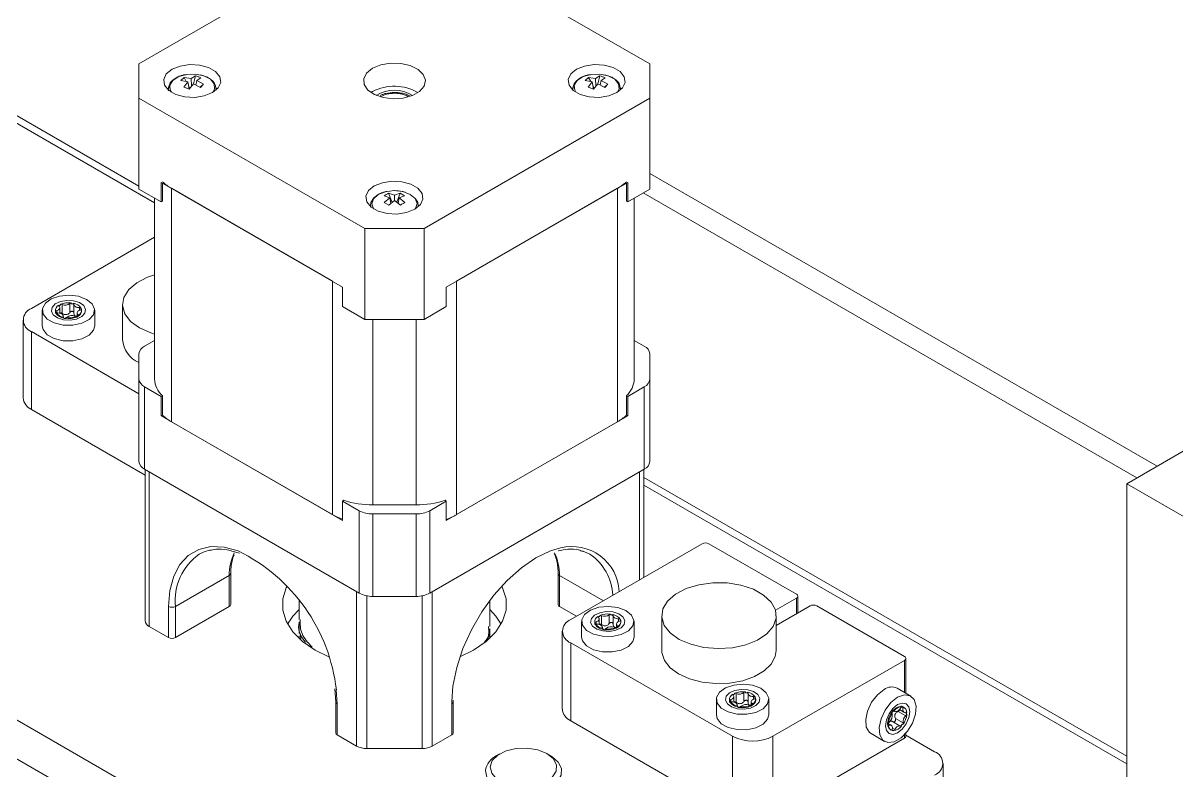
# Model space of a CAD drawing. Header units: millimetres. Extents: x 15 to 589, y 5 to 415.
# Drawn here: x 189.6 to 213.8, y 218.12 to 233.82 of the extents above; entities that cross this region are included whole.
import ezdxf

# ---------------------------------------------------------------- set-up
doc = ezdxf.new("R2010")
doc.units = ezdxf.units.MM

msp = doc.modelspace()

# ---------------------------------------------------------------- linework, layer by layer
at = {"color": 8, "linetype": 'Continuous', "lineweight": 15}
for p, q in [((130.189, 266.094), (192.027, 230.395)), ((130.189, 265.931), (192.355, 230.043)), ((192.647, 232.408), (192.645, 232.434)), ((193.645, 232.434), (193.643, 232.408)), ((201.132, 232.408), (201.13, 232.434)), ((202.13, 232.434), (202.128, 232.408)), ((197.887, 229.978), (197.885, 229.959)), ((190.777, 227.787), (190.777, 227.844)), ((190.303, 227.733), (190.303, 227.782)), ((190.435, 227.656), (190.435, 227.661)), ((190.748, 227.658), (190.748, 227.702)), ((196.935, 223.703), (196.935, 227.597)), ((197.84, 227.597), (197.84, 223.703)), ((192.243, 224.394), (192.243, 221.152)), ((202.532, 222.131), (202.532, 224.394)), ((202.62, 224.28), (212.753, 218.431)), ((202.62, 224.117), (212.753, 218.267)), ((200.852, 222.223), (201.772, 221.692)), ((196.592, 218.641), (196.592, 221.883)), ((196.805, 221.795), (196.805, 218.59)), ((197.97, 218.59), (197.97, 221.795)), ((198.182, 221.883), (198.182, 218.641)), ((205.824, 221.419), (205.824, 221.746)), ((202.091, 221.255), (202.091, 221.312)), ((201.617, 221.202), (201.617, 221.25)), ((201.749, 221.124), (201.749, 221.13)), ((202.062, 221.126), (202.062, 221.171)), ((208.087, 219.768), (208.087, 220.439)), ((196.168, 219.82), (196.185, 219.529)), ((204.445, 219.569), (204.445, 219.617)), ((204.919, 219.622), (204.919, 219.68)), ((198.59, 219.529), (198.59, 219.573)), ((204.578, 219.491), (204.578, 219.497)), ((204.891, 219.494), (204.891, 219.538)), ((207.884, 219.373), (207.887, 219.371)), ((208.017, 219.458), (208.059, 219.434)), ((207.733, 219.102), (207.773, 219.079)), ((207.835, 219.02), (207.887, 218.991)), ((208.087, 218.806), (208.087, 218.878))]:
    msp.add_line(p, q, dxfattribs=at)
at = {"color": 7, "linetype": 'Continuous', "lineweight": 15}
for p, q in [((196.765, 235.696), (192.027, 232.961)), ((202.747, 232.961), (198.01, 235.696)), ((192.027, 232.961), (192.027, 232.242)), ((202.747, 232.242), (202.747, 232.961)), ((192.907, 232.608), (192.974, 232.673)), ((192.974, 232.673), (193.121, 232.651)), ((192.974, 232.673), (193.02, 232.588)), ((193.121, 232.651), (193.211, 232.707)), ((193.121, 232.651), (193.128, 232.492)), ((193.171, 232.541), (193.211, 232.707)), ((193.323, 232.668), (193.24, 232.61)), ((201.392, 232.608), (201.459, 232.673)), ((201.459, 232.673), (201.606, 232.651)), ((201.459, 232.673), (201.505, 232.588)), ((201.606, 232.651), (201.696, 232.707)), ((201.606, 232.651), (201.613, 232.492)), ((201.656, 232.541), (201.696, 232.707)), ((201.809, 232.668), (201.725, 232.61)), ((192.659, 232.462), (192.624, 232.43)), ((192.645, 232.434), (192.647, 232.461)), ((192.645, 232.434), (192.645, 232.41)), ((193.05, 232.583), (192.907, 232.608)), ((192.966, 232.471), (193.05, 232.583)), ((193.05, 232.583), (193.079, 232.433)), ((193.065, 232.504), (193.094, 232.451)), ((193.169, 232.542), (193.079, 232.432)), ((193.316, 232.467), (193.169, 232.542)), ((193.24, 232.61), (193.222, 232.515)), ((193.24, 232.61), (193.383, 232.532)), ((193.313, 232.468), (193.383, 232.532)), ((193.383, 232.532), (193.316, 232.467)), ((193.645, 232.442), (193.645, 232.434)), ((193.645, 232.41), (193.645, 232.434)), ((193.666, 232.43), (193.646, 232.449)), ((201.145, 232.462), (201.109, 232.43)), ((201.13, 232.434), (201.132, 232.461)), ((201.13, 232.434), (201.13, 232.41)), ((201.535, 232.583), (201.392, 232.608)), ((201.452, 232.471), (201.535, 232.583)), ((201.535, 232.583), (201.565, 232.433)), ((201.551, 232.504), (201.579, 232.451)), ((201.654, 232.542), (201.564, 232.432)), ((201.801, 232.467), (201.654, 232.542)), ((201.725, 232.61), (201.707, 232.515)), ((201.725, 232.61), (201.868, 232.532)), ((201.798, 232.468), (201.868, 232.532)), ((201.868, 232.532), (201.801, 232.467)), ((202.13, 232.442), (202.13, 232.434)), ((202.13, 232.41), (202.13, 232.434)), ((202.151, 232.43), (202.131, 232.449)), ((192.027, 232.242), (196.765, 229.507)), ((192.027, 230.332), (192.027, 232.242)), ((196.928, 232.377), (196.895, 232.357)), ((198.01, 229.507), (202.747, 232.242)), ((202.747, 230.332), (202.747, 232.242)), ((196.299, 228.274), (192.494, 230.471)), ((192.494, 230.471), (192.494, 230.062)), ((202.281, 230.471), (198.476, 228.274)), ((202.281, 230.062), (202.281, 230.471)), ((202.747, 230.657), (213.388, 224.515)), ((192.494, 230.062), (192.027, 230.332)), ((192.521, 230.078), (192.521, 230.455)), ((192.707, 230.348), (196.086, 228.397)), ((192.707, 225.449), (192.707, 230.348)), ((197.263, 230.244), (197.386, 230.204)), ((197.263, 230.244), (197.339, 230.052)), ((197.386, 230.204), (197.507, 230.245)), ((197.435, 230.056), (197.507, 230.245)), ((197.507, 230.245), (197.601, 230.192)), ((198.689, 228.397), (202.068, 230.348)), ((202.068, 230.348), (202.068, 225.449)), ((202.254, 230.078), (202.254, 230.455)), ((202.747, 230.332), (202.281, 230.062)), ((202.605, 230.25), (212.964, 224.27)), ((192.355, 230.142), (192.355, 226.347)), ((192.494, 230.062), (192.521, 230.078)), ((196.881, 229.995), (196.866, 229.981)), ((196.887, 229.985), (196.887, 229.961)), ((197.289, 230.147), (197.171, 230.19)), ((197.174, 230.049), (197.289, 230.147)), ((197.268, 229.996), (197.174, 230.049)), ((197.388, 230.091), (197.268, 229.996)), ((197.289, 230.147), (197.312, 230.031)), ((197.386, 230.204), (197.387, 230.089)), ((197.512, 229.997), (197.388, 230.091)), ((197.485, 230.148), (197.463, 230.034)), ((197.601, 230.192), (197.485, 230.148)), ((197.485, 230.148), (197.603, 230.051)), ((197.887, 229.961), (197.887, 229.985)), ((197.887, 229.985), (197.887, 229.978)), ((197.909, 229.981), (197.888, 230)), ((202.254, 230.078), (202.281, 230.062)), ((202.42, 226.347), (202.42, 230.142)), ((196.765, 229.507), (198.01, 229.507)), ((196.765, 227.597), (196.765, 229.507)), ((198.01, 227.597), (198.01, 229.507)), ((192.355, 229.32), (189.772, 227.828)), ((196.086, 228.397), (196.086, 223.498)), ((198.689, 223.498), (198.689, 228.397)), ((196.299, 227.866), (196.299, 228.274)), ((198.476, 228.274), (198.476, 227.866)), ((219.824, 228.23), (212.753, 224.148)), ((190.346, 227.894), (190.346, 227.879)), ((190.367, 227.726), (190.367, 227.84)), ((190.381, 227.895), (190.381, 227.913)), ((190.417, 227.722), (190.417, 227.908)), ((190.578, 227.743), (190.578, 227.929)), ((190.608, 227.942), (190.608, 227.924)), ((190.653, 227.916), (190.653, 227.934)), ((190.664, 227.908), (190.664, 227.719)), ((190.811, 227.836), (190.811, 227.818)), ((191.683, 227.91), (191.683, 227.175)), ((196.765, 227.597), (196.299, 227.866)), ((198.476, 227.866), (198.01, 227.597)), ((189.596, 227.583), (189.596, 225.95)), ((190, 227.788), (190, 227.461)), ((190.275, 227.788), (190.275, 227.77)), ((190.278, 227.748), (190.278, 227.766)), ((190.288, 227.739), (190.288, 227.721)), ((190.435, 227.654), (190.435, 227.668)), ((190.446, 227.623), (190.446, 227.641)), ((190.492, 227.633), (190.492, 227.615)), ((190.718, 227.645), (190.718, 227.663)), ((190.732, 227.653), (190.718, 227.655)), ((190.732, 227.735), (190.732, 227.649)), ((190.753, 227.681), (190.753, 227.663)), ((190.824, 227.77), (190.824, 227.788)), ((191.1, 227.461), (191.1, 227.788)), ((198.01, 227.597), (196.765, 227.597)), ((189.772, 227.339), (192.027, 226.036)), ((189.772, 227.339), (189.772, 225.705)), ((191.075, 227.367), (191.1, 227.461)), ((192.355, 227.157), (192.145, 227.035)), ((202.63, 227.035), (202.42, 227.157)), ((192.027, 226.872), (192.027, 226.345)), ((202.747, 226.345), (202.747, 226.872)), ((192.027, 226.345), (192.027, 224.614)), ((192.145, 226.181), (192.494, 225.98)), ((192.145, 224.45), (192.145, 226.181)), ((202.281, 225.98), (202.63, 226.181)), ((202.63, 226.181), (202.63, 224.45)), ((202.747, 224.614), (202.747, 226.345)), ((192.494, 225.98), (192.521, 225.995)), ((192.494, 225.571), (192.494, 225.98)), ((192.521, 225.995), (192.521, 225.587)), ((202.254, 225.995), (202.281, 225.98)), ((202.254, 225.587), (202.254, 225.995)), ((202.281, 225.98), (202.281, 225.571)), ((189.772, 225.705), (192.155, 224.33)), ((192.494, 225.571), (192.521, 225.587)), ((196.299, 223.375), (192.494, 225.571)), ((196.086, 223.498), (192.707, 225.449)), ((202.281, 225.571), (198.476, 223.375)), ((202.068, 225.449), (198.689, 223.498)), ((202.254, 225.587), (202.281, 225.571)), ((196.648, 221.85), (192.145, 224.45)), ((192.155, 221.274), (192.155, 224.444)), ((202.63, 224.45), (198.127, 221.85)), ((202.62, 224.444), (202.62, 222.182)), ((217.703, 221.291), (212.753, 224.148)), ((212.753, 224.148), (212.753, 207.817)), ((196.326, 223.799), (196.299, 223.783)), ((196.299, 223.783), (196.648, 223.581)), ((196.299, 223.375), (196.299, 223.783)), ((197.84, 223.703), (196.935, 223.703)), ((198.127, 223.581), (198.476, 223.783)), ((198.476, 223.783), (198.449, 223.799)), ((198.476, 223.375), (198.476, 223.783)), ((196.648, 223.581), (196.648, 221.85)), ((196.931, 223.514), (197.844, 223.514)), ((196.931, 221.783), (196.931, 223.514)), ((197.844, 223.514), (197.844, 221.783)), ((198.127, 221.85), (198.127, 223.581)), ((182.984, 222.929), (199.671, 213.296)), ((203.844, 222.889), (201.086, 221.297)), ((205.824, 221.827), (203.985, 222.889)), ((193.952, 221.611), (193.952, 222.264)), ((200.823, 222.264), (200.823, 221.611)), ((182.984, 222.113), (199.671, 212.479)), ((192.791, 221.57), (193.923, 222.223)), ((193.923, 221.57), (193.923, 222.223)), ((200.852, 222.223), (200.852, 221.57)), ((196.931, 221.783), (197.844, 221.783)), ((205.853, 221.436), (205.853, 221.787)), ((192.65, 220.917), (192.65, 221.57)), ((192.791, 221.57), (192.791, 220.917)), ((193.923, 221.57), (192.791, 220.917)), ((195.387, 221.696), (195.387, 221.297)), ((199.297, 221.56), (199.264, 221.521)), ((199.387, 221.15), (199.387, 221.696)), ((201.206, 221.366), (200.852, 221.57)), ((205.824, 221.746), (205.382, 221.491)), ((205.397, 221.173), (206.107, 221.582)), ((208.087, 220.521), (206.248, 221.582)), ((201.661, 221.362), (201.661, 221.348)), ((201.682, 221.195), (201.682, 221.308)), ((201.696, 221.363), (201.696, 221.381)), ((201.732, 221.19), (201.732, 221.377)), ((201.893, 221.212), (201.893, 221.398)), ((201.922, 221.411), (201.922, 221.393)), ((201.967, 221.385), (201.967, 221.403)), ((201.978, 221.376), (201.978, 221.187)), ((202.125, 221.304), (202.125, 221.286)), ((202.997, 221.378), (202.997, 220.644)), ((205.397, 220.644), (205.397, 221.378)), ((192.243, 221.152), (192.65, 220.917)), ((195.387, 221.248), (195.387, 221.002)), ((199.387, 220.899), (199.387, 221.101)), ((200.91, 221.052), (200.91, 219.419)), ((201.314, 221.256), (201.314, 220.929)), ((201.59, 221.256), (201.59, 221.238)), ((201.592, 221.216), (201.592, 221.234)), ((201.603, 221.208), (201.603, 221.19)), ((201.75, 221.122), (201.75, 221.136)), ((201.761, 221.091), (201.761, 221.109)), ((201.806, 221.101), (201.806, 221.083)), ((202.032, 221.113), (202.032, 221.131)), ((202.046, 221.122), (202.032, 221.123)), ((202.046, 221.204), (202.046, 221.117)), ((202.067, 221.15), (202.067, 221.132)), ((202.138, 221.238), (202.138, 221.256)), ((202.414, 220.929), (202.414, 221.256)), ((195.387, 220.954), (195.387, 220.899)), ((195.423, 220.895), (195.409, 221.003)), ((201.086, 220.807), (204.48, 218.847)), ((201.086, 220.807), (201.086, 219.174)), ((202.389, 220.836), (202.414, 220.929)), ((205.329, 218.847), (208.087, 220.439)), ((208.116, 219.751), (208.116, 220.48)), ((196.139, 219.842), (196.156, 219.57)), ((208.22, 219.691), (207.937, 219.854)), ((198.619, 219.57), (198.62, 219.605)), ((204.142, 219.623), (204.142, 219.297)), ((204.418, 219.623), (204.418, 219.605)), ((204.421, 219.584), (204.421, 219.602)), ((204.431, 219.575), (204.431, 219.557)), ((204.489, 219.73), (204.489, 219.715)), ((204.51, 219.562), (204.51, 219.675)), ((204.524, 219.73), (204.524, 219.748)), ((204.56, 219.558), (204.56, 219.744)), ((204.721, 219.579), (204.721, 219.765)), ((204.75, 219.778), (204.75, 219.76)), ((204.796, 219.752), (204.796, 219.77)), ((204.807, 219.743), (204.807, 219.554)), ((204.954, 219.672), (204.954, 219.654)), ((204.967, 219.605), (204.967, 219.623)), ((205.242, 219.297), (205.242, 219.623)), ((196.156, 219.57), (196.156, 218.917)), ((196.185, 219.529), (196.185, 218.876)), ((198.59, 218.876), (198.59, 219.529)), ((198.619, 218.917), (198.619, 219.57)), ((204.578, 219.489), (204.578, 219.503)), ((204.589, 219.458), (204.589, 219.476)), ((204.634, 219.468), (204.634, 219.45)), ((204.861, 219.48), (204.861, 219.498)), ((204.875, 219.489), (204.861, 219.491)), ((204.875, 219.571), (204.875, 219.484)), ((204.896, 219.517), (204.896, 219.499)), ((207.834, 219.334), (207.818, 219.343)), ((207.847, 219.379), (207.863, 219.37)), ((207.883, 219.374), (207.89, 219.369)), ((207.956, 219.37), (208.117, 219.277)), ((207.982, 219.407), (208.077, 219.352)), ((208.027, 219.465), (208.012, 219.474)), ((208.041, 219.472), (208.056, 219.463)), ((208.082, 219.452), (208.067, 219.461)), ((208.138, 219.346), (208.127, 219.352)), ((201.086, 219.174), (204.48, 217.214)), ((205.218, 219.203), (205.242, 219.297)), ((207.813, 219.077), (207.734, 219.122)), ((207.736, 219.132), (207.752, 219.123)), ((207.752, 219.084), (207.736, 219.093)), ((207.739, 219.12), (207.744, 219.127)), ((208, 219.06), (207.837, 219.154)), ((207.897, 219.22), (208.059, 219.127)), ((208.056, 219.095), (208.041, 219.104)), ((208.123, 219.316), (208.138, 219.307)), ((196.185, 218.876), (196.592, 218.641)), ((198.182, 218.641), (198.59, 218.876)), ((207.387, 218.902), (207.67, 218.738)), ((207.792, 218.986), (207.808, 218.977)), ((207.863, 218.964), (207.847, 218.973)), ((208.012, 219.068), (208.027, 219.059)), ((208.116, 218.847), (208.116, 218.91)), ((208.722, 218.521), (208.116, 218.871)), ((204.48, 217.214), (204.48, 218.847)), ((205.329, 218.847), (205.329, 217.214)), ((205.329, 217.214), (208.087, 218.806)), ((197.97, 218.59), (196.805, 218.59)), ((199.601, 218.48), (199.53, 218.439)), ((200.662, 218.439), (200.591, 218.48)), ((208.898, 217.459), (208.898, 218.276))]:
    msp.add_line(p, q, dxfattribs=at)
at = {"color": 7, "linetype": 'Continuous', "lineweight": 15, "flags": 128}
for points in [[(192.721, 232.846), (192.891, 232.915), (193.093, 232.947), (193.3, 232.936), (193.489, 232.885), (193.636, 232.8), (193.724, 232.691), (193.743, 232.571), (193.689, 232.455), (193.569, 232.357), (193.398, 232.288), (193.197, 232.256), (192.99, 232.267), (192.801, 232.318), (192.653, 232.403), (192.565, 232.512), (192.547, 232.632), (192.601, 232.748), (192.721, 232.846)], [(196.928, 232.867), (197.102, 232.939), (197.307, 232.974), (197.521, 232.969), (197.72, 232.924), (197.883, 232.844), (197.993, 232.738), (198.037, 232.617), (198.01, 232.494), (197.916, 232.383), (197.765, 232.296), (197.573, 232.242), (197.361, 232.227), (197.151, 232.252), (196.967, 232.315), (196.829, 232.409), (196.751, 232.525), (196.742, 232.648), (196.804, 232.766), (196.928, 232.867)], [(201.206, 232.846), (201.377, 232.915), (201.578, 232.947), (201.785, 232.936), (201.974, 232.885), (202.122, 232.8), (202.21, 232.691), (202.228, 232.571), (202.174, 232.455), (202.054, 232.357), (201.884, 232.288), (201.682, 232.256), (201.475, 232.267), (201.286, 232.318), (201.139, 232.403), (201.051, 232.512), (201.032, 232.632), (201.086, 232.748), (201.206, 232.846)], [(192.709, 232.363), (192.684, 232.406), (192.674, 232.513), (192.737, 232.614), (192.861, 232.694), (193.029, 232.74), (193.214, 232.745), (193.389, 232.709), (193.527, 232.637), (193.606, 232.541), (193.615, 232.434), (193.581, 232.363)], [(201.194, 232.363), (201.169, 232.406), (201.159, 232.513), (201.222, 232.614), (201.346, 232.694), (201.514, 232.74), (201.699, 232.745), (201.874, 232.709), (202.012, 232.637), (202.091, 232.541), (202.101, 232.434), (202.066, 232.363)], [(196.963, 230.397), (197.134, 230.466), (197.335, 230.497), (197.543, 230.487), (197.732, 230.436), (197.879, 230.351), (197.967, 230.242), (197.985, 230.122), (197.931, 230.006), (197.812, 229.907), (197.641, 229.838), (197.44, 229.807), (197.232, 229.818), (197.043, 229.869), (196.896, 229.954), (196.808, 230.063), (196.79, 230.182), (196.844, 230.299), (196.963, 230.397)], [(196.952, 229.914), (196.95, 229.917), (196.912, 230.022), (196.946, 230.127), (197.048, 230.216), (197.201, 230.277), (197.383, 230.299), (197.565, 230.279), (197.72, 230.22)], [(197.72, 230.22), (197.825, 230.132), (197.863, 230.027), (197.829, 229.922), (197.823, 229.914)], [(192.355, 228.532), (192.205, 228.482), (191.98, 228.366), (191.812, 228.222), (191.711, 228.059), (191.684, 227.886), (191.732, 227.714), (191.852, 227.555), (192.038, 227.418), (192.276, 227.313), (192.355, 227.288)], [(191.075, 227.694), (191.098, 227.81), (191.047, 227.923), (190.929, 228.017), (190.76, 228.081), (190.562, 228.105), (190.363, 228.086), (190.188, 228.027), (190.063, 227.936), (190.003, 227.824), (190.017, 227.708), (190.103, 227.602), (190.249, 227.522), (190.436, 227.477), (190.638, 227.474), (190.828, 227.514), (190.981, 227.591), (191.075, 227.694)], [(190.895, 227.726), (190.909, 227.807), (190.869, 227.885), (190.78, 227.948), (190.656, 227.987), (190.516, 227.995), (190.381, 227.972), (190.272, 227.921), (190.204, 227.849), (190.19, 227.768), (190.23, 227.69), (190.319, 227.627), (190.443, 227.588), (190.583, 227.58), (190.718, 227.603), (190.828, 227.654), (190.895, 227.726)], [(190.351, 227.873), (190.361, 227.861), (190.367, 227.848), (190.367, 227.834), (190.362, 227.821), (190.353, 227.809), (190.34, 227.798), (190.323, 227.789), (190.303, 227.782)], [(190.777, 227.844), (190.753, 227.845), (190.731, 227.849), (190.711, 227.856), (190.693, 227.864), (190.679, 227.875), (190.67, 227.887), (190.665, 227.901), (190.664, 227.914)], [(190.275, 227.77), (190.275, 227.765), (190.278, 227.748)], [(190.323, 227.731), (190.346, 227.73), (190.368, 227.726), (190.388, 227.72), (190.406, 227.711), (190.42, 227.7), (190.43, 227.688), (190.435, 227.675), (190.435, 227.661)], [(190.748, 227.702), (190.738, 227.715), (190.733, 227.728), (190.732, 227.741), (190.737, 227.754), (190.746, 227.767), (190.759, 227.778), (190.777, 227.787), (190.797, 227.793)], [(190, 227.461), (190.017, 227.381), (190.103, 227.275), (190.249, 227.195), (190.436, 227.15), (190.638, 227.148), (190.828, 227.187), (190.981, 227.264), (191.075, 227.367)], [(193.53, 222.761), (193.397, 222.721), (193.288, 222.669)], [(198.59, 219.573), (198.616, 219.899), (198.696, 220.289), (198.826, 220.687), (199.003, 221.08), (199.221, 221.457), (199.473, 221.807), (199.753, 222.119), (200.05, 222.383), (200.357, 222.591), (200.664, 222.737), (200.873, 222.8)], [(201.487, 222.669), (201.377, 222.721), (201.335, 222.737)], [(196.012, 220.511), (195.726, 220.652), (195.462, 220.833), (195.258, 221.038), (195.118, 221.26), (195.046, 221.493), (195.046, 221.729), (195.118, 221.962), (195.136, 222)], [(199.639, 222), (199.657, 221.962), (199.729, 221.729), (199.729, 221.493), (199.657, 221.26), (199.517, 221.038), (199.312, 220.833), (199.049, 220.652), (198.763, 220.511)], [(203.603, 220.777), (203.88, 220.71), (204.178, 220.686), (204.477, 220.705), (204.759, 220.766), (205.005, 220.866), (205.2, 220.998), (205.333, 221.154), (205.394, 221.324), (205.38, 221.497), (205.291, 221.663), (205.134, 221.811), (204.918, 221.932), (204.657, 222.018), (204.367, 222.064), (204.066, 222.067), (203.774, 222.027), (203.508, 221.945), (203.285, 221.829), (203.12, 221.683), (203.022, 221.519), (202.999, 221.346), (203.05, 221.175), (203.174, 221.017), (203.362, 220.881), (203.603, 220.777)], [(202.389, 221.162), (202.413, 221.278), (202.362, 221.391), (202.244, 221.486), (202.074, 221.549), (201.876, 221.573), (201.677, 221.555), (201.503, 221.495), (201.377, 221.404), (201.318, 221.292), (201.332, 221.176), (201.418, 221.07), (201.564, 220.99), (201.751, 220.945), (201.953, 220.943), (202.143, 220.982), (202.295, 221.059), (202.389, 221.162)], [(195.146, 221.203), (195.258, 221.368), (195.387, 221.507)], [(199.387, 221.507), (199.517, 221.368), (199.629, 221.203)], [(202.209, 221.194), (202.224, 221.275), (202.183, 221.353), (202.095, 221.416), (201.971, 221.455), (201.83, 221.464), (201.695, 221.44), (201.586, 221.389), (201.519, 221.318), (201.504, 221.237), (201.544, 221.159), (201.633, 221.095), (201.757, 221.057), (201.897, 221.048), (202.033, 221.072), (202.142, 221.123), (202.209, 221.194)], [(201.666, 221.341), (201.676, 221.329), (201.681, 221.316), (201.681, 221.303), (201.677, 221.289), (201.668, 221.277), (201.654, 221.266), (201.637, 221.257), (201.617, 221.25)], [(202.091, 221.312), (202.068, 221.314), (202.046, 221.317), (202.025, 221.324), (202.008, 221.333), (201.994, 221.344), (201.984, 221.356), (201.979, 221.369), (201.979, 221.382)], [(201.59, 221.238), (201.59, 221.234), (201.592, 221.216)], [(201.637, 221.199), (201.66, 221.198), (201.682, 221.194), (201.703, 221.188), (201.72, 221.179), (201.734, 221.168), (201.744, 221.156), (201.749, 221.143), (201.749, 221.13)], [(202.062, 221.171), (202.052, 221.183), (202.047, 221.196), (202.047, 221.209), (202.051, 221.223), (202.06, 221.235), (202.074, 221.246), (202.091, 221.255), (202.111, 221.262)], [(201.314, 220.929), (201.332, 220.849), (201.418, 220.744), (201.564, 220.663), (201.751, 220.619), (201.953, 220.616), (202.143, 220.656), (202.295, 220.732), (202.389, 220.836)], [(202.997, 220.644), (202.999, 220.603), (203.051, 220.438), (203.17, 220.286), (203.349, 220.154), (203.577, 220.05), (203.842, 219.982), (204.128, 219.952), (204.417, 219.963), (204.694, 220.013), (204.942, 220.1), (205.146, 220.219), (205.295, 220.363), (205.379, 220.523), (205.397, 220.644)], [(205.218, 219.529), (205.241, 219.645), (205.19, 219.758), (205.072, 219.853), (204.903, 219.917), (204.705, 219.941), (204.505, 219.922), (204.331, 219.863), (204.206, 219.771), (204.146, 219.66), (204.16, 219.543), (204.246, 219.438), (204.392, 219.357), (204.579, 219.312), (204.781, 219.31), (204.971, 219.349), (205.124, 219.426), (205.218, 219.529)], [(205.038, 219.562), (205.052, 219.642), (205.012, 219.72), (204.923, 219.784), (204.799, 219.822), (204.659, 219.831), (204.524, 219.808), (204.414, 219.756), (204.347, 219.685), (204.333, 219.604), (204.373, 219.526), (204.462, 219.463), (204.586, 219.424), (204.726, 219.415), (204.861, 219.439), (204.97, 219.49), (205.038, 219.562)], [(207.662, 219.827), (207.522, 219.716), (207.4, 219.559), (207.314, 219.377), (207.275, 219.196), (207.288, 219.039), (207.352, 218.928), (207.387, 218.902)], [(204.418, 219.605), (204.418, 219.601), (204.421, 219.584)], [(204.494, 219.708), (204.504, 219.696), (204.509, 219.683), (204.51, 219.67), (204.505, 219.657), (204.496, 219.644), (204.483, 219.633), (204.465, 219.624), (204.445, 219.617)], [(204.919, 219.68), (204.896, 219.681), (204.874, 219.685), (204.854, 219.691), (204.836, 219.7), (204.822, 219.711), (204.812, 219.723), (204.807, 219.736), (204.807, 219.75)], [(204.891, 219.538), (204.881, 219.55), (204.875, 219.563), (204.875, 219.577), (204.88, 219.59), (204.889, 219.602), (204.902, 219.613), (204.919, 219.622), (204.939, 219.629)], [(207.945, 219.664), (207.805, 219.552), (207.683, 219.395), (207.597, 219.214), (207.558, 219.033), (207.571, 218.876), (207.635, 218.765), (207.74, 218.715), (207.874, 218.732), (208.017, 218.815), (208.15, 218.951), (208.255, 219.123), (208.319, 219.308), (208.332, 219.48), (208.293, 219.616), (208.207, 219.698), (208.086, 219.715), (207.945, 219.664)], [(204.465, 219.567), (204.489, 219.566), (204.511, 219.562), (204.531, 219.555), (204.549, 219.546), (204.563, 219.536), (204.572, 219.523), (204.577, 219.51), (204.578, 219.497)], [(207.945, 219.51), (207.847, 219.431), (207.764, 219.319), (207.709, 219.191), (207.69, 219.067), (207.709, 218.966), (207.764, 218.902), (207.847, 218.886), (207.945, 218.92), (208.043, 218.999), (208.126, 219.11), (208.181, 219.238), (208.201, 219.362), (208.181, 219.464), (208.126, 219.528), (208.043, 219.544), (207.945, 219.51)], [(208.003, 219.439), (207.991, 219.419), (207.977, 219.401), (207.961, 219.386), (207.945, 219.375), (207.929, 219.367), (207.913, 219.364), (207.899, 219.366), (207.887, 219.371)], [(208.067, 219.461), (208.057, 219.466), (208.041, 219.472)], [(208.117, 219.351), (208.101, 219.347), (208.087, 219.349), (208.075, 219.354), (208.065, 219.364), (208.058, 219.377), (208.055, 219.394), (208.055, 219.413), (208.059, 219.434)], [(204.142, 219.297), (204.16, 219.217), (204.246, 219.111), (204.392, 219.03), (204.579, 218.986), (204.781, 218.983), (204.971, 219.023), (205.124, 219.099), (205.218, 219.203)], [(207.773, 219.079), (207.789, 219.082), (207.803, 219.081), (207.815, 219.075), (207.825, 219.066), (207.832, 219.052), (207.835, 219.035), (207.835, 219.016), (207.832, 218.996)], [(207.887, 218.991), (207.899, 219.011), (207.913, 219.028), (207.929, 219.043), (207.945, 219.055), (207.961, 219.062), (207.977, 219.065), (207.991, 219.064), (208.003, 219.058)], [(200.662, 218.439), (200.697, 218.417), (200.826, 218.302), (200.89, 218.169), (200.883, 218.031), (200.807, 217.901), (200.667, 217.789), (200.477, 217.707), (200.252, 217.66), (200.014, 217.653), (199.783, 217.688), (199.58, 217.76), (199.423, 217.863), (199.325, 217.989), (199.296, 218.126), (199.296, 218.126)], [(199.396, 218.206), (199.428, 218.074), (199.532, 217.955), (199.697, 217.862), (199.905, 217.806), (200.134, 217.791), (200.359, 217.82), (200.556, 217.89), (200.702, 217.992), (200.783, 218.117), (200.789, 218.25), (200.72, 218.377), (200.584, 218.484), (200.395, 218.56), (200.173, 218.596), (199.943, 218.589), (199.729, 218.539), (199.556, 218.451), (199.44, 218.336), (199.396, 218.206)]]:
    msp.add_lwpolyline(points, dxfattribs=at)
at = {"color": 8, "linetype": 'Continuous', "lineweight": 15, "flags": 128}
for points in [[(196.889, 229.959), (196.887, 229.982), (196.887, 229.984)], [(192.65, 221.57), (192.677, 221.909), (192.756, 222.207), (192.887, 222.454), (193.063, 222.644), (193.281, 222.769), (193.534, 222.828), (193.813, 222.817), (194.109, 222.738)]]:
    msp.add_lwpolyline(points, dxfattribs=at)
at = {"color": 7, "linetype": 'Continuous', "lineweight": 15}
for centre, radius, start, end in [((197.386, 231.513), 0.978, 59.6456, 117.903), ((197.387, 231.693), 0.715, 57.7364, 122.2635), ((193.162, 231.152), 0.924, 226.0903, 240.4814), ((201.613, 231.152), 0.925, 299.5222, 313.9068), ((189.865, 227.583), 0.262, 110.7841, 249.2162), ((190.399, 227.783), 0.123, 115.5939, 188.0637), ((190.362, 227.887), 0.0175, 154.8316, 231.5059), ((190.549, 227.511), 0.436, 82.2996, 112.6676), ((190.391, 227.84), 0.0737, 68.6538, 97.2864), ((190.48, 228.053), 0.158, 246.5969, 308.3713), ((190.612, 227.892), 0.0505, 95.5199, 132.558), ((190.644, 227.916), 0.0208, 355.2702, 63.316), ((190.615, 227.698), 0.239, 35.2097, 80.9451), ((190.7, 227.792), 0.123, 295.592, 8.0636), ((190.779, 227.778), 0.0663, 61.2838, 92.0638), ((190.789, 227.832), 0.0394, 280.6825, 324.5536), ((190.31, 227.743), 0.0394, 100.6823, 144.5538), ((190.32, 227.797), 0.0664, 241.305, 272.0534), ((190.484, 227.877), 0.239, 215.2147, 260.9427), ((190.484, 227.859), 0.239, 215.2147, 260.9427), ((190.455, 227.66), 0.0208, 175.27, 243.3162), ((190.55, 228.065), 0.436, 262.3016, 292.6666), ((190.487, 227.683), 0.0505, 275.5225, 312.5572), ((190.55, 228.047), 0.436, 262.3016, 292.6666), ((190.619, 227.522), 0.158, 66.5936, 128.3733), ((190.709, 227.736), 0.0738, 248.6719, 277.2775), ((190.737, 227.689), 0.0175, 334.7967, 51.5162), ((190.695, 227.779), 0.129, 296.5354, 355.9389), ((192.26, 227.22), 0.579, 184.3877, 246.2937), ((192.228, 226.852), 0.201, 114.3747, 174.3041), ((202.547, 226.852), 0.201, 5.694, 65.6266), ((192.228, 226.365), 0.201, 185.6965, 245.6256), ((192.852, 226.366), 0.497, 182.2706, 228.2669), ((201.923, 226.366), 0.497, 311.7323, 357.7301), ((202.547, 226.365), 0.201, 294.3736, 354.3064), ((189.896, 225.98), 0.302, 185.694, 245.6254), ((193.162, 226.253), 0.924, 226.0903, 240.4814), ((201.613, 226.253), 0.925, 299.5222, 313.9068), ((192.228, 224.634), 0.201, 185.6965, 245.6256), ((202.547, 224.633), 0.201, 294.3736, 354.3064), ((196.923, 225.614), 1.911, 251.7793, 270.3409), ((197.852, 225.614), 1.911, 269.6588, 288.2211), ((196.746, 224.655), 1.332, 240.2965, 250.3753), ((196.92, 224.091), 0.577, 241.9593, 271.1437), ((197.855, 224.091), 0.577, 268.8566, 298.0399), ((198.029, 224.655), 1.333, 289.6269, 299.7003), ((192.483, 219.404), 3.709, 6.4449, 63.997), ((203.915, 222.752), 0.154, 62.6094, 117.3911), ((196.92, 222.36), 0.577, 241.9593, 271.1437), ((197.855, 222.36), 0.577, 268.8566, 298.0399), ((205.808, 221.787), 0.0437, 290.7817, 69.2169), ((192.721, 221.707), 0.154, 242.6098, 297.3897), ((193.902, 221.616), 0.0503, 294.3793, 354.3026), ((200.873, 221.616), 0.0503, 185.7045, 245.6147), ((206.177, 221.446), 0.154, 62.6102, 117.3903), ((192.305, 221.289), 0.151, 185.6912, 245.628), ((201.179, 221.052), 0.262, 110.784, 249.2162), ((201.714, 221.252), 0.123, 115.5941, 188.0631), ((201.677, 221.355), 0.0175, 154.8277, 231.5093), ((201.864, 220.979), 0.436, 82.2996, 112.6676), ((201.705, 221.308), 0.0737, 68.6532, 97.2874), ((201.795, 221.522), 0.158, 246.5967, 308.3713), ((201.927, 221.361), 0.0505, 95.5151, 132.5631), ((201.958, 221.384), 0.0208, 355.2726, 63.3149), ((201.93, 221.166), 0.239, 35.2095, 80.9453), ((202.014, 221.26), 0.123, 295.5922, 8.063), ((202.093, 221.246), 0.0663, 61.2851, 92.0628), ((202.104, 221.3), 0.0394, 280.6837, 324.5512), ((201.624, 221.211), 0.0394, 100.6809, 144.554), ((201.635, 221.266), 0.0664, 241.3063, 272.0524), ((201.798, 221.345), 0.239, 215.2146, 260.9429), ((201.798, 221.328), 0.239, 215.2146, 260.9429), ((201.77, 221.128), 0.0208, 175.2726, 243.3149), ((201.864, 221.533), 0.436, 262.3016, 292.6666), ((201.801, 221.151), 0.0505, 275.524, 312.5561), ((201.864, 221.515), 0.436, 262.3016, 292.6666), ((201.933, 220.99), 0.158, 66.5935, 128.3732), ((202.023, 221.204), 0.0738, 248.6731, 277.2767), ((202.051, 221.157), 0.0175, 334.7928, 51.5197), ((202.01, 221.247), 0.129, 296.5358, 355.9382), ((192.721, 221.053), 0.154, 242.6098, 297.3897), ((208.071, 220.48), 0.0437, 290.7832, 69.2154), ((207.821, 219.623), 0.259, 63.3859, 127.9254), ((204.542, 219.619), 0.123, 115.5936, 188.0647), ((204.453, 219.579), 0.0394, 100.6837, 144.5554), ((204.627, 219.713), 0.239, 215.2147, 260.9427), ((204.463, 219.633), 0.0664, 241.3044, 272.0543), ((204.505, 219.722), 0.0175, 154.8377, 231.4993), ((204.692, 219.346), 0.436, 82.2999, 112.6673), ((204.533, 219.675), 0.0737, 68.6531, 97.2861), ((204.623, 219.889), 0.158, 246.5967, 308.3718), ((204.755, 219.728), 0.0505, 95.5213, 132.557), ((204.787, 219.751), 0.0208, 355.2674, 63.3171), ((204.758, 219.534), 0.239, 35.2097, 80.9451), ((204.843, 219.628), 0.123, 295.5916, 8.0646), ((204.838, 219.614), 0.129, 296.5342, 355.9409), ((204.922, 219.613), 0.0663, 61.2832, 92.0647), ((204.932, 219.668), 0.0394, 280.6837, 324.5554), ((201.211, 219.449), 0.302, 185.694, 245.6254), ((204.627, 219.695), 0.239, 215.2147, 260.9427), ((204.598, 219.495), 0.0208, 175.2674, 243.3171), ((204.693, 219.9), 0.436, 262.3019, 292.6663), ((204.63, 219.519), 0.0505, 275.524, 312.5561), ((204.693, 219.882), 0.436, 262.3019, 292.6663), ((204.762, 219.357), 0.158, 66.5941, 128.3731), ((204.851, 219.571), 0.0738, 248.6712, 277.2771), ((204.88, 219.524), 0.0175, 334.8, 51.5125), ((208.162, 219.088), 0.428, 143.4179, 174.1708), ((208.177, 219.079), 0.428, 143.4179, 174.1708), ((207.878, 219.315), 0.0481, 156.6039, 194.8882), ((208.047, 219.224), 0.253, 97.9848, 142.0098), ((208.062, 219.215), 0.253, 97.9848, 142.0098), ((207.876, 219.353), 0.0219, 59.5288, 125.2616), ((208.064, 219.408), 0.0682, 122.9642, 153.1501), ((208.023, 219.445), 0.0372, 341.8467, 27.4571), ((208.021, 219.35), 0.118, 357.7504, 72.4489), ((208.124, 219.334), 0.018, 39.1246, 114.3925), ((207.861, 219.09), 0.125, 178.8361, 236.6747), ((207.821, 219.095), 0.0749, 130.1009, 158.4272), ((207.679, 219.276), 0.155, 307.505, 10.0832), ((207.713, 219.35), 0.428, 323.4201, 354.1694), ((208.212, 219.154), 0.155, 127.5063, 190.0832), ((208.012, 219.114), 0.0481, 336.6142, 14.8779), ((208.069, 219.334), 0.0748, 310.0859, 338.4364), ((196.206, 218.922), 0.0503, 185.6866, 245.6327), ((198.569, 218.922), 0.0503, 294.3797, 354.3022), ((207.766, 219.095), 0.018, 219.1416, 294.4089), ((207.869, 219.079), 0.118, 177.7493, 252.452), ((207.867, 218.984), 0.0372, 161.8368, 207.4671), ((207.828, 219.215), 0.253, 277.9788, 322.0158), ((207.826, 219.022), 0.0681, 302.9383, 333.1606), ((208.015, 219.077), 0.0219, 239.5153, 305.2877), ((196.796, 219.023), 0.433, 241.9585, 271.1458), ((197.979, 219.023), 0.433, 268.8565, 298.0398), ((204.905, 219.666), 0.922, 242.6099, 297.3899), ((208.066, 218.852), 0.0503, 294.3764, 354.3032), ((199.714, 218.058), 0.424, 115.79, 170.8032), ((208.629, 218.276), 0.262, 290.7832, 69.2165)]:
    msp.add_arc(centre, radius, start, end, dxfattribs=at)
at = {"color": 8, "linetype": 'Continuous', "lineweight": 15}
for centre, radius, start, end in [((201.113, 221.839), 0.991, 2.5845, 104.0028), ((193.991, 221.689), 1.206, 125.6494, 185.6628), ((200.873, 221.758), 1.098, 2.571, 56.0533), ((193.902, 222.269), 0.0504, 294.4239, 353.8054), ((200.873, 222.269), 0.0504, 186.2036, 245.5699), ((196.205, 219.574), 0.0493, 184.6873, 246.2841), ((198.571, 219.573), 0.0479, 292.7612, 356.1594)]:
    msp.add_arc(centre, radius, start, end, dxfattribs=at)
for major_axis, start_param, end_param in [((3.465, 0.06), 2.886746, 3.131798), ((3.465, -0.06), 0.009795, 0.25491)]:
    msp.add_ellipse((197.387, 222.264), major_axis=major_axis, ratio=0.565483, start_param=start_param, end_param=end_param, dxfattribs=at)
at = {"color": 7, "linetype": 'Continuous', "lineweight": 15}
for points, knots in [([(193.017, 232.733), (192.998, 232.732), (192.956, 232.728), (192.885, 232.705), (192.803, 232.669), (192.726, 232.613), (192.668, 232.546), (192.656, 232.492), (192.65, 232.467)], [0, 0, 0, 0, 0.096944, 0.216883, 0.411409, 0.604812, 0.81005, 1, 1, 1, 1]), ([(193.211, 232.707), (193.23, 232.702), (193.268, 232.692), (193.305, 232.676), (193.323, 232.668)], [0, 0, 0, 0, 0.500001, 1, 1, 1, 1]), ([(193.639, 232.444), (193.637, 232.471), (193.632, 232.531), (193.571, 232.608), (193.491, 232.667), (193.404, 232.707), (193.344, 232.722), (193.314, 232.73)], [0, 0, 0, 0, 0.193373, 0.440769, 0.659325, 0.831951, 1, 1, 1, 1]), ([(201.503, 232.733), (201.484, 232.732), (201.441, 232.728), (201.37, 232.705), (201.288, 232.669), (201.212, 232.613), (201.154, 232.546), (201.141, 232.492), (201.135, 232.467)], [0, 0, 0, 0, 0.096942, 0.216882, 0.411408, 0.604812, 0.81005, 1, 1, 1, 1]), ([(201.696, 232.707), (201.715, 232.702), (201.754, 232.692), (201.79, 232.676), (201.809, 232.668)], [0, 0, 0, 0, 0.499996, 1, 1, 1, 1]), ([(202.124, 232.444), (202.122, 232.471), (202.117, 232.531), (202.056, 232.608), (201.976, 232.667), (201.889, 232.707), (201.829, 232.722), (201.799, 232.73)], [0, 0, 0, 0, 0.193373, 0.440768, 0.659325, 0.831951, 1, 1, 1, 1]), ([(193.079, 232.432), (193.06, 232.439), (193.021, 232.453), (192.985, 232.465), (192.966, 232.471)], [0, 0, 0, 0, 0.500001, 1, 1, 1, 1]), ([(201.564, 232.432), (201.545, 232.439), (201.507, 232.453), (201.47, 232.465), (201.452, 232.471)], [0, 0, 0, 0, 0.499996, 1, 1, 1, 1]), ([(197.387, 232.361), (197.325, 232.357), (197.24, 232.351), (197.14, 232.321), (197.104, 232.303), (197.085, 232.294)], [0, 0, 0, 0, 0.572347, 0.788897, 1, 1, 1, 1]), ([(197.711, 232.285), (197.711, 232.285), (197.688, 232.301), (197.629, 232.322), (197.523, 232.354), (197.437, 232.358), (197.387, 232.361)], [0, 0, 0, 0, 0.005459, 0.276384, 0.57534, 1, 1, 1, 1]), ([(197.229, 230.281), (197.221, 230.28), (197.189, 230.277), (197.127, 230.255), (197.046, 230.22), (196.968, 230.164), (196.913, 230.093), (196.883, 230.028), (196.89, 229.991), (196.892, 229.985)], [0, 0, 0, 0, 0.041861, 0.158682, 0.34815, 0.536525, 0.736427, 0.951699, 1, 1, 1, 1]), ([(197.171, 230.19), (197.186, 230.2), (197.215, 230.22), (197.247, 230.236), (197.263, 230.244)], [0, 0, 0, 0, 0.4999962, 1, 1, 1, 1]), ([(197.614, 230.264), (197.593, 230.271), (197.523, 230.293), (197.444, 230.296), (197.387, 230.299)], [0, 0, 0, 0, 0.292594, 1, 1, 1, 1]), ([(197.603, 230.051), (197.589, 230.043), (197.559, 230.026), (197.528, 230.007), (197.512, 229.997)], [0, 0, 0, 0, 0.4999962, 1, 1, 1, 1]), ([(197.885, 229.976), (197.884, 230.01), (197.882, 230.065), (197.844, 230.109), (197.829, 230.127)], [0, 0, 0, 0, 0.60624, 1, 1, 1, 1]), ([(190.346, 227.876), (190.348, 227.879), (190.352, 227.885), (190.363, 227.892), (190.373, 227.894), (190.38, 227.895), (190.381, 227.895)], [0, 0, 0, 0, 0.304453, 0.609096, 0.911992, 1, 1, 1, 1]), ([(190.608, 227.924), (190.613, 227.925), (190.623, 227.927), (190.638, 227.925), (190.648, 227.92), (190.652, 227.917), (190.653, 227.916)], [0, 0, 0, 0, 0.30448, 0.609077, 0.911978, 1, 1, 1, 1]), ([(190.811, 227.818), (190.814, 227.816), (190.82, 227.812), (190.824, 227.806), (190.823, 227.802), (190.823, 227.801)], [0, 0, 0, 0, 0.431801, 0.863785, 1, 1, 1, 1]), ([(190.288, 227.721), (190.285, 227.724), (190.279, 227.729), (190.275, 227.738), (190.275, 227.744), (190.277, 227.747), (190.278, 227.748)], [0, 0, 0, 0, 0.304458, 0.609024, 0.911964, 1, 1, 1, 1]), ([(190.367, 227.733), (190.369, 227.733), (190.374, 227.735), (190.386, 227.735), (190.401, 227.732), (190.411, 227.726), (190.416, 227.723), (190.417, 227.722)], [0, 0, 0, 0, 0.095154, 0.367381, 0.645937, 0.935989, 1, 1, 1, 1]), ([(190.578, 227.743), (190.571, 227.734), (190.558, 227.716), (190.526, 227.699), (190.491, 227.694), (190.457, 227.7), (190.433, 227.711), (190.421, 227.72), (190.417, 227.722)], [0, 0, 0, 0, 0.19978, 0.400265, 0.583742, 0.753439, 0.93242, 1, 1, 1, 1]), ([(190.492, 227.615), (190.487, 227.615), (190.476, 227.615), (190.461, 227.617), (190.452, 227.62), (190.447, 227.622), (190.446, 227.623)], [0, 0, 0, 0, 0.304417, 0.609041, 0.911971, 1, 1, 1, 1]), ([(190.578, 227.743), (190.581, 227.747), (190.587, 227.755), (190.601, 227.763), (190.617, 227.767), (190.632, 227.766), (190.646, 227.762), (190.657, 227.754), (190.663, 227.745), (190.664, 227.738), (190.664, 227.735)], [0, 0, 0, 0, 0.139041, 0.278214, 0.412174, 0.540179, 0.664884, 0.789489, 0.917006, 1, 1, 1, 1]), ([(190.696, 227.663), (190.691, 227.666), (190.679, 227.672), (190.668, 227.692), (190.663, 227.709), (190.664, 227.718), (190.664, 227.719)], [0, 0, 0, 0, 0.20939, 0.587259, 0.985877, 1, 1, 1, 1]), ([(190.753, 227.663), (190.751, 227.661), (190.747, 227.656), (190.736, 227.65), (190.726, 227.646), (190.719, 227.645), (190.718, 227.645)], [0, 0, 0, 0, 0.304375, 0.609052, 0.911981, 1, 1, 1, 1]), ([(193.514, 222.746), (193.554, 222.756), (193.666, 222.783), (193.876, 222.768), (194.052, 222.714), (194.139, 222.687)], [0, 0, 0, 0, 0.222297, 0.615737, 1, 1, 1, 1]), ([(200.824, 222.739), (200.892, 222.753), (201.044, 222.782), (201.218, 222.773), (201.314, 222.736), (201.344, 222.725)], [0, 0, 0, 0, 0.357198, 0.794089, 1, 1, 1, 1]), ([(193.952, 222.264), (193.954, 222.307), (193.959, 222.438), (193.987, 222.571), (194.024, 222.657), (194.025, 222.658)], [0, 0, 0, 0, 0.325472, 0.987155, 1, 1, 1, 1]), ([(200.739, 222.685), (200.743, 222.674), (200.785, 222.58), (200.816, 222.438), (200.821, 222.307), (200.823, 222.264)], [0, 0, 0, 0, 0.0806793, 0.6983007, 1, 1, 1, 1]), ([(195.659, 220.714), (195.574, 220.808), (195.41, 220.99), (195.409, 221.197), (195.409, 221.298)], [0, 0, 0, 0, 0.511707, 1, 1, 1, 1]), ([(201.661, 221.344), (201.663, 221.348), (201.666, 221.354), (201.677, 221.36), (201.688, 221.363), (201.694, 221.363), (201.696, 221.363)], [0, 0, 0, 0, 0.304455, 0.609097, 0.911985, 1, 1, 1, 1]), ([(201.922, 221.393), (201.927, 221.394), (201.937, 221.395), (201.952, 221.393), (201.962, 221.389), (201.966, 221.385), (201.967, 221.385)], [0, 0, 0, 0, 0.304473, 0.609078, 0.911977, 1, 1, 1, 1]), ([(202.125, 221.286), (202.128, 221.284), (202.135, 221.281), (202.138, 221.274), (202.138, 221.27), (202.138, 221.269)], [0, 0, 0, 0, 0.431832, 0.863806, 1, 1, 1, 1]), ([(195.391, 221.248), (195.39, 221.243), (195.354, 221.107), (195.404, 220.946), (195.524, 220.821), (195.532, 220.812)], [0, 0, 0, 0, 0.030807, 0.930826, 1, 1, 1, 1]), ([(199.363, 221.151), (199.372, 221.067), (199.384, 220.947), (199.294, 220.842), (199.267, 220.81)], [0, 0, 0, 0, 0.703244, 1, 1, 1, 1]), ([(199.3, 220.829), (199.331, 220.873), (199.392, 220.961), (199.372, 221.054), (199.361, 221.1)], [0, 0, 0, 0, 0.5024327, 1, 1, 1, 1]), ([(201.603, 221.19), (201.6, 221.192), (201.593, 221.198), (201.589, 221.206), (201.59, 221.213), (201.592, 221.216), (201.592, 221.216)], [0, 0, 0, 0, 0.304477, 0.609033, 0.911957, 1, 1, 1, 1]), ([(201.682, 221.201), (201.683, 221.201), (201.689, 221.203), (201.7, 221.203), (201.715, 221.2), (201.726, 221.195), (201.731, 221.191), (201.732, 221.19)], [0, 0, 0, 0, 0.095153, 0.367381, 0.645936, 0.936009, 1, 1, 1, 1]), ([(201.893, 221.212), (201.886, 221.203), (201.872, 221.184), (201.84, 221.167), (201.806, 221.162), (201.772, 221.168), (201.748, 221.179), (201.735, 221.188), (201.732, 221.19)], [0, 0, 0, 0, 0.19978, 0.400266, 0.583745, 0.753443, 0.932421, 1, 1, 1, 1]), ([(201.806, 221.083), (201.801, 221.083), (201.791, 221.083), (201.776, 221.085), (201.766, 221.089), (201.762, 221.091), (201.761, 221.091)], [0, 0, 0, 0, 0.30441, 0.609043, 0.911969, 1, 1, 1, 1]), ([(201.893, 221.212), (201.896, 221.216), (201.902, 221.223), (201.916, 221.231), (201.931, 221.235), (201.947, 221.235), (201.961, 221.23), (201.971, 221.222), (201.977, 221.213), (201.978, 221.206), (201.978, 221.204)], [0, 0, 0, 0, 0.139041, 0.278217, 0.412175, 0.540173, 0.664882, 0.789492, 0.917009, 1, 1, 1, 1]), ([(202.01, 221.132), (202.006, 221.134), (201.993, 221.14), (201.982, 221.16), (201.978, 221.177), (201.978, 221.187), (201.978, 221.187)], [0, 0, 0, 0, 0.209391, 0.587252, 0.985872, 1, 1, 1, 1]), ([(202.067, 221.132), (202.065, 221.129), (202.062, 221.125), (202.051, 221.118), (202.04, 221.115), (202.034, 221.113), (202.032, 221.113)], [0, 0, 0, 0, 0.304377, 0.609053, 0.911975, 1, 1, 1, 1]), ([(204.431, 219.557), (204.428, 219.559), (204.422, 219.565), (204.418, 219.574), (204.418, 219.58), (204.42, 219.583), (204.421, 219.584)], [0, 0, 0, 0, 0.304455, 0.609019, 0.91197, 1, 1, 1, 1]), ([(204.489, 219.712), (204.491, 219.715), (204.495, 219.721), (204.506, 219.727), (204.516, 219.73), (204.523, 219.73), (204.524, 219.73)], [0, 0, 0, 0, 0.30445, 0.609097, 0.911999, 1, 1, 1, 1]), ([(204.721, 219.579), (204.714, 219.57), (204.701, 219.552), (204.669, 219.534), (204.634, 219.529), (204.6, 219.535), (204.576, 219.546), (204.564, 219.555), (204.56, 219.558)], [0, 0, 0, 0, 0.199779, 0.400263, 0.58374, 0.753437, 0.932414, 1, 1, 1, 1]), ([(204.721, 219.579), (204.724, 219.583), (204.73, 219.591), (204.744, 219.599), (204.76, 219.602), (204.775, 219.602), (204.789, 219.597), (204.799, 219.589), (204.806, 219.58), (204.806, 219.573), (204.807, 219.571)], [0, 0, 0, 0, 0.13904, 0.278212, 0.412169, 0.540178, 0.664886, 0.789484, 0.916999, 1, 1, 1, 1]), ([(204.75, 219.76), (204.755, 219.761), (204.766, 219.762), (204.781, 219.76), (204.79, 219.756), (204.795, 219.753), (204.796, 219.752)], [0, 0, 0, 0, 0.304487, 0.609086, 0.911979, 1, 1, 1, 1]), ([(204.954, 219.654), (204.957, 219.652), (204.963, 219.648), (204.967, 219.641), (204.966, 219.637), (204.966, 219.636)], [0, 0, 0, 0, 0.431796, 0.863776, 1, 1, 1, 1]), ([(204.51, 219.568), (204.512, 219.569), (204.517, 219.571), (204.529, 219.57), (204.544, 219.567), (204.554, 219.562), (204.559, 219.558), (204.56, 219.558)], [0, 0, 0, 0, 0.095158, 0.367384, 0.645937, 0.935984, 1, 1, 1, 1]), ([(204.634, 219.45), (204.629, 219.45), (204.619, 219.45), (204.604, 219.453), (204.594, 219.456), (204.59, 219.458), (204.589, 219.458)], [0, 0, 0, 0, 0.304424, 0.609051, 0.911971, 1, 1, 1, 1]), ([(204.838, 219.499), (204.834, 219.501), (204.822, 219.507), (204.811, 219.527), (204.806, 219.544), (204.807, 219.554), (204.807, 219.554)], [0, 0, 0, 0, 0.209376, 0.587259, 0.985883, 1, 1, 1, 1]), ([(204.896, 219.499), (204.894, 219.496), (204.89, 219.492), (204.879, 219.485), (204.868, 219.482), (204.862, 219.48), (204.861, 219.48)], [0, 0, 0, 0, 0.304372, 0.609053, 0.911989, 1, 1, 1, 1]), ([(207.818, 219.343), (207.821, 219.348), (207.825, 219.356), (207.835, 219.368), (207.842, 219.376), (207.847, 219.379), (207.847, 219.379)], [0, 0, 0, 0, 0.304476, 0.609097, 0.91197, 1, 1, 1, 1]), ([(207.897, 219.22), (207.893, 219.23), (207.883, 219.25), (207.883, 219.286), (207.895, 219.319), (207.917, 219.346), (207.938, 219.362), (207.952, 219.368), (207.956, 219.37)], [0, 0, 0, 0, 0.199783, 0.400256, 0.583741, 0.753431, 0.93241, 1, 1, 1, 1]), ([(207.988, 219.404), (207.986, 219.4), (207.982, 219.391), (207.972, 219.38), (207.963, 219.373), (207.957, 219.371), (207.956, 219.37)], [0, 0, 0, 0, 0.294157, 0.604969, 0.92858, 1, 1, 1, 1]), ([(208.012, 219.474), (208.016, 219.476), (208.023, 219.479), (208.033, 219.478), (208.039, 219.475), (208.04, 219.472), (208.041, 219.472)], [0, 0, 0, 0, 0.304453, 0.608983, 0.911951, 1, 1, 1, 1]), ([(208.124, 219.351), (208.126, 219.349), (208.129, 219.344), (208.129, 219.333), (208.126, 219.323), (208.123, 219.317), (208.123, 219.316)], [0, 0, 0, 0, 0.224601, 0.564165, 0.901866, 1, 1, 1, 1]), ([(207.736, 219.093), (207.735, 219.095), (207.733, 219.101), (207.732, 219.113), (207.734, 219.124), (207.736, 219.13), (207.736, 219.132)], [0, 0, 0, 0, 0.304494, 0.609127, 0.91196, 1, 1, 1, 1]), ([(207.782, 219.161), (207.782, 219.161), (207.79, 219.165), (207.808, 219.164), (207.827, 219.16), (207.836, 219.155), (207.837, 219.154)], [0, 0, 0, 0, 0.010167, 0.454394, 0.922937, 1, 1, 1, 1]), ([(207.897, 219.22), (207.9, 219.215), (207.904, 219.207), (207.904, 219.19), (207.9, 219.175), (207.892, 219.162), (207.881, 219.152), (207.869, 219.146), (207.856, 219.145), (207.848, 219.147), (207.844, 219.15), (207.844, 219.15)], [0, 0, 0, 0, 0.1319435, 0.2640983, 0.3912238, 0.5127239, 0.6310896, 0.7493742, 0.870421, 0.9964517, 1, 1, 1, 1]), ([(208.041, 219.104), (208.039, 219.1), (208.036, 219.09), (208.026, 219.078), (208.018, 219.071), (208.013, 219.069), (208.012, 219.068)], [0, 0, 0, 0, 0.304449, 0.609043, 0.911978, 1, 1, 1, 1]), ([(207.847, 218.973), (207.844, 218.971), (207.839, 218.968), (207.835, 218.968), (207.833, 218.969)], [0, 0, 0, 0, 0.684295, 1, 1, 1, 1])]:
    msp.add_open_spline(points, degree=3, knots=knots, dxfattribs=at)
at = {"color": 8, "linetype": 'Continuous', "lineweight": 15}
msp.add_open_spline([(197.105, 232.275), (197.144, 232.293), (197.205, 232.322), (197.306, 232.339), (197.387, 232.344), (197.47, 232.34), (197.568, 232.32), (197.644, 232.298), (197.672, 232.273), (197.673, 232.272)], degree=3, knots=[0, 0, 0, 0, 0.237357, 0.36659, 0.495651, 0.624882, 0.753943, 0.991303, 1, 1, 1, 1], dxfattribs=at)

doc.saveas('drawing.dxf')
